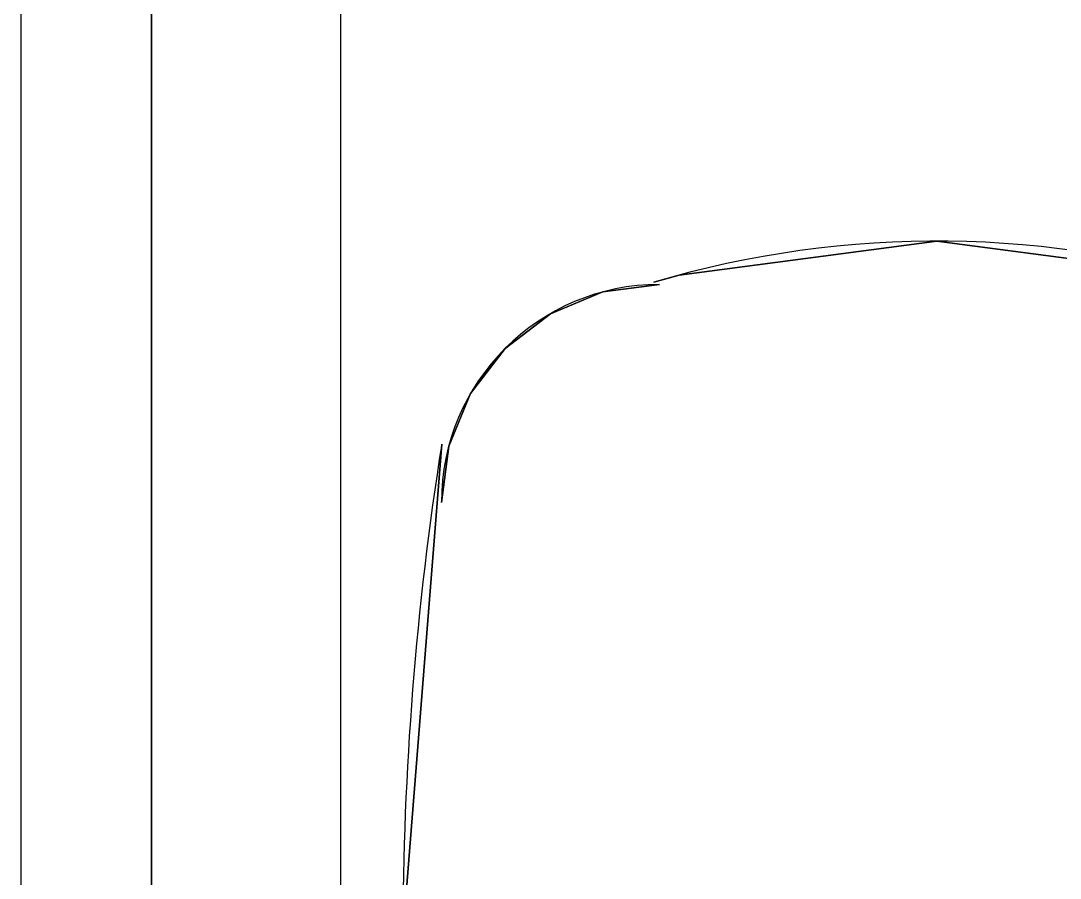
# Model space of a CAD drawing. Header units: millimetres. Extents: x -58291 to 85267, y -25390 to 74943.
# Drawn here: x -5342.8 to -4985.3, y 52175.8 to 52470.8 of the extents above; entities that cross this region are included whole.
import ezdxf

# ---------------------------------------------------------------- set-up
doc = ezdxf.new("R2010")
doc.units = ezdxf.units.MM
doc.layers.add('Basement 01 - Walls', color=3, linetype='Continuous')
doc.layers.add('SANITARY', color=4, linetype='Continuous')

msp = doc.modelspace()

# ---------------------------------------------------------------- linework, layer by layer
at = {"layer": 'Basement 01 - Walls', "color": 3, "linetype": 'Continuous', "lineweight": -3}
for p, q in [((-5342.8, 52975.72, -4600), (-5342.8, 47575.73, -4600)), ((-5232.8, 52975.72, -4600), (-5232.8, 47575.73, -4600))]:
    msp.add_line(p, q, dxfattribs=at)
at = {"layer": 'SANITARY', "linetype": 'Continuous'}
for p, q in [((-5297.82, 50980.83), (-5297.82, 52780.83)), ((-5297.82, 50980.83), (-5297.82, 52780.83)), ((-5297.82, 52780.83, 880), (-5297.82, 50980.83, 880)), ((-5297.82, 50980.83), (-5297.82, 52780.83)), ((-5297.82, 52780.83, 880), (-5297.82, 50980.83, 880)), ((-5297.82, 52780.83, 880), (-5297.82, 50980.83, 880)), ((-5297.82, 50980.83), (-5297.82, 52780.83)), ((-5116.34, 52383.36, 880), (-5027.69, 52395.03, 880)), ((-5027.69, 52395.03, 750), (-5116.34, 52383.36, 750)), ((-5027.69, 52395.03, 750), (-5116.34, 52383.36, 750)), ((-5116.34, 52383.36, 880), (-5027.69, 52395.03, 880)), ((-5027.69, 52395.03, 750), (-5116.34, 52383.36, 750)), ((-5116.34, 52383.36, 880), (-5027.69, 52395.03, 880)), ((-5027.69, 52395.03, 750), (-5116.34, 52383.36, 750)), ((-5116.34, 52383.36, 880), (-5027.69, 52395.03, 880)), ((-5116.34, 52383.36, 880), (-5027.69, 52395.03, 880)), ((-5027.69, 52395.03, 750), (-5116.34, 52383.36, 750)), ((-5116.34, 52383.36, 880), (-5027.69, 52395.03, 880)), ((-5027.69, 52395.03, 750), (-5116.34, 52383.36, 750)), ((-5116.34, 52383.36, 880), (-5027.69, 52395.03, 880)), ((-5027.69, 52395.03, 750), (-5116.34, 52383.36, 750)), ((-5027.69, 52395.03, 750), (-5116.34, 52383.36, 750)), ((-5116.34, 52383.36, 880), (-5027.69, 52395.03, 880)), ((-5027.69, 52395.03, 750), (-5116.34, 52383.36, 750)), ((-5116.34, 52383.36, 880), (-5027.69, 52395.03, 880)), ((-5027.69, 52395.03, 750), (-5116.34, 52383.36, 750)), ((-5116.34, 52383.36, 880), (-5027.69, 52395.03, 880)), ((-5027.69, 52395.03, 880), (-5027.69, 52395.03, 750)), ((-5027.69, 52395.03, 750), (-5027.69, 52395.03, 880)), ((-5027.69, 52395.03, 880), (-4939.05, 52383.36, 880)), ((-5027.69, 52395.03, 750), (-5027.69, 52395.03, 750)), ((-4939.05, 52383.36, 750), (-5027.69, 52395.03, 750)), ((-5027.69, 52395.03, 880), (-5027.69, 52395.03, 750)), ((-5027.69, 52395.03, 750), (-5027.69, 52395.03, 880)), ((-5027.69, 52395.03, 750), (-5027.69, 52395.03, 750)), ((-4939.05, 52383.36, 750), (-5027.69, 52395.03, 750)), ((-5027.69, 52395.03, 880), (-4939.05, 52383.36, 880)), ((-5027.69, 52395.03, 880), (-5027.69, 52395.03, 750)), ((-5027.69, 52395.03, 750), (-5027.69, 52395.03, 750)), ((-4939.05, 52383.36, 750), (-5027.69, 52395.03, 750)), ((-5027.69, 52395.03, 750), (-5027.69, 52395.03, 880)), ((-5027.69, 52395.03, 880), (-4939.05, 52383.36, 880)), ((-4939.05, 52383.36, 750), (-5027.69, 52395.03, 750)), ((-5027.69, 52395.03, 750), (-5027.69, 52395.03, 750)), ((-5027.69, 52395.03, 880), (-4939.05, 52383.36, 880)), ((-5027.69, 52395.03, 880), (-5027.69, 52395.03, 750)), ((-5027.69, 52395.03, 750), (-5027.69, 52395.03, 880)), ((-5027.69, 52395.03, 880), (-5027.69, 52395.03, 750)), ((-5027.69, 52395.03, 750), (-5027.69, 52395.03, 880)), ((-5027.69, 52395.03, 880), (-4939.05, 52383.36, 880)), ((-5027.69, 52395.03, 750), (-5027.69, 52395.03, 750)), ((-4939.05, 52383.36, 750), (-5027.69, 52395.03, 750)), ((-5027.69, 52395.03, 750), (-5027.69, 52395.03, 750)), ((-5027.69, 52395.03, 750), (-5027.69, 52395.03, 880)), ((-4939.05, 52383.36, 750), (-5027.69, 52395.03, 750)), ((-5027.69, 52395.03, 880), (-4939.05, 52383.36, 880)), ((-5027.69, 52395.03, 880), (-5027.69, 52395.03, 750)), ((-5027.69, 52395.03, 880), (-5027.69, 52395.03, 750)), ((-5027.69, 52395.03, 750), (-5027.69, 52395.03, 880)), ((-4939.05, 52383.36, 750), (-5027.69, 52395.03, 750)), ((-5027.69, 52395.03, 750), (-5027.69, 52395.03, 750)), ((-5027.69, 52395.03, 880), (-4939.05, 52383.36, 880)), ((-5027.69, 52395.03, 750), (-5027.69, 52395.03, 880)), ((-5027.69, 52395.03, 880), (-4939.05, 52383.36, 880)), ((-5027.69, 52395.03, 880), (-5027.69, 52395.03, 750)), ((-5027.69, 52395.03, 750), (-5027.69, 52395.03, 750)), ((-4939.05, 52383.36, 750), (-5027.69, 52395.03, 750)), ((-5027.69, 52395.03, 880), (-5027.69, 52395.03, 750)), ((-5027.69, 52395.03, 880), (-4939.05, 52383.36, 880)), ((-5027.69, 52395.03, 750), (-5027.69, 52395.03, 880)), ((-4939.05, 52383.36, 750), (-5027.69, 52395.03, 750)), ((-5027.69, 52395.03, 750), (-5027.69, 52395.03, 750)), ((-5027.69, 52395.03, 880), (-5027.69, 52395.03, 750)), ((-4939.05, 52383.36, 750), (-5027.69, 52395.03, 750)), ((-5027.69, 52395.03, 880), (-4939.05, 52383.36, 880)), ((-5027.69, 52395.03, 750), (-5027.69, 52395.03, 750)), ((-5027.69, 52395.03, 750), (-5027.69, 52395.03, 880)), ((-5125.07, 52380.89, 880), (-5116.34, 52383.36, 880)), ((-5116.34, 52383.36, 750), (-5125.07, 52380.89, 750)), ((-5116.34, 52383.36, 750), (-5125.07, 52380.89, 750)), ((-5125.07, 52380.89, 880), (-5116.34, 52383.36, 880)), ((-5125.07, 52380.89, 880), (-5116.34, 52383.36, 880)), ((-5116.34, 52383.36, 750), (-5125.07, 52380.89, 750)), ((-5125.07, 52380.89, 880), (-5116.34, 52383.36, 880)), ((-5116.34, 52383.36, 750), (-5125.07, 52380.89, 750)), ((-5125.07, 52380.89, 880), (-5116.34, 52383.36, 880)), ((-5116.34, 52383.36, 750), (-5125.07, 52380.89, 750)), ((-5116.34, 52383.36, 750), (-5125.07, 52380.89, 750)), ((-5125.07, 52380.89, 880), (-5116.34, 52383.36, 880)), ((-5116.34, 52383.36, 750), (-5125.07, 52380.89, 750)), ((-5125.07, 52380.89, 880), (-5116.34, 52383.36, 880)), ((-5125.07, 52380.89, 880), (-5116.34, 52383.36, 880)), ((-5116.34, 52383.36, 750), (-5125.07, 52380.89, 750)), ((-5116.34, 52383.36, 750), (-5125.07, 52380.89, 750)), ((-5125.07, 52380.89, 880), (-5116.34, 52383.36, 880)), ((-5125.07, 52380.89, 880), (-5116.34, 52383.36, 880)), ((-5116.34, 52383.36, 750), (-5125.07, 52380.89, 750)), ((-5125.07, 52380.89, 750), (-5125.07, 52380.89, 880)), ((-5125.07, 52380.89, 750), (-5125.07, 52380.89, 880)), ((-5125.07, 52380.89, 750), (-5125.07, 52380.89, 880)), ((-5125.07, 52380.89, 750), (-5125.07, 52380.89, 880)), ((-5125.07, 52380.89, 750), (-5125.07, 52380.89, 880)), ((-5125.07, 52380.89, 750), (-5125.07, 52380.89, 880)), ((-5125.07, 52380.89, 750), (-5125.07, 52380.89, 880)), ((-5125.07, 52380.89, 750), (-5125.07, 52380.89, 880)), ((-5125.07, 52380.89, 750), (-5125.07, 52380.89, 880)), ((-5125.07, 52380.89, 750), (-5125.07, 52380.89, 880)), ((-5116.34, 52383.36, 750), (-5116.34, 52383.36, 880)), ((-5116.34, 52383.36, 880), (-5116.34, 52383.36, 750)), ((-5116.34, 52383.36, 750), (-5116.34, 52383.36, 750)), ((-5116.34, 52383.36, 750), (-5116.34, 52383.36, 880)), ((-5116.34, 52383.36, 880), (-5116.34, 52383.36, 750)), ((-5116.34, 52383.36, 750), (-5116.34, 52383.36, 750)), ((-5116.34, 52383.36, 880), (-5116.34, 52383.36, 750)), ((-5116.34, 52383.36, 750), (-5116.34, 52383.36, 880)), ((-5116.34, 52383.36, 750), (-5116.34, 52383.36, 750)), ((-5116.34, 52383.36, 750), (-5116.34, 52383.36, 880)), ((-5116.34, 52383.36, 750), (-5116.34, 52383.36, 750)), ((-5116.34, 52383.36, 880), (-5116.34, 52383.36, 750)), ((-5116.34, 52383.36, 750), (-5116.34, 52383.36, 880)), ((-5116.34, 52383.36, 750), (-5116.34, 52383.36, 750)), ((-5116.34, 52383.36, 880), (-5116.34, 52383.36, 750)), ((-5116.34, 52383.36, 880), (-5116.34, 52383.36, 750)), ((-5116.34, 52383.36, 750), (-5116.34, 52383.36, 750)), ((-5116.34, 52383.36, 750), (-5116.34, 52383.36, 880)), ((-5116.34, 52383.36, 880), (-5116.34, 52383.36, 750)), ((-5116.34, 52383.36, 750), (-5116.34, 52383.36, 750)), ((-5116.34, 52383.36, 750), (-5116.34, 52383.36, 880)), ((-5116.34, 52383.36, 880), (-5116.34, 52383.36, 750)), ((-5116.34, 52383.36, 750), (-5116.34, 52383.36, 880)), ((-5116.34, 52383.36, 750), (-5116.34, 52383.36, 750)), ((-5116.34, 52383.36, 750), (-5116.34, 52383.36, 880)), ((-5116.34, 52383.36, 750), (-5116.34, 52383.36, 750)), ((-5116.34, 52383.36, 880), (-5116.34, 52383.36, 750)), ((-5116.34, 52383.36, 750), (-5116.34, 52383.36, 880)), ((-5116.34, 52383.36, 880), (-5116.34, 52383.36, 750)), ((-5116.34, 52383.36, 750), (-5116.34, 52383.36, 750)), ((-5142.53, 52377.55, 750), (-5160.62, 52370.06, 750)), ((-5160.62, 52370.06, 880), (-5142.53, 52377.55, 880)), ((-5142.53, 52377.55, 750), (-5160.62, 52370.06, 750)), ((-5160.62, 52370.06, 880), (-5142.53, 52377.55, 880)), ((-5160.62, 52370.06, 880), (-5142.53, 52377.55, 880)), ((-5142.53, 52377.55, 750), (-5160.62, 52370.06, 750)), ((-5142.53, 52377.55, 750), (-5160.62, 52370.06, 750)), ((-5160.62, 52370.06, 880), (-5142.53, 52377.55, 880)), ((-5160.62, 52370.06, 880), (-5142.53, 52377.55, 880)), ((-5142.53, 52377.55, 750), (-5160.62, 52370.06, 750)), ((-5142.53, 52377.55, 750), (-5160.62, 52370.06, 750)), ((-5160.62, 52370.06, 880), (-5142.53, 52377.55, 880)), ((-5160.62, 52370.06, 880), (-5142.53, 52377.55, 880)), ((-5142.53, 52377.55, 750), (-5160.62, 52370.06, 750)), ((-5160.62, 52370.06, 880), (-5142.53, 52377.55, 880)), ((-5142.53, 52377.55, 750), (-5160.62, 52370.06, 750)), ((-5160.62, 52370.06, 880), (-5142.53, 52377.55, 880)), ((-5142.53, 52377.55, 750), (-5160.62, 52370.06, 750)), ((-5160.62, 52370.06, 880), (-5142.53, 52377.55, 880)), ((-5142.53, 52377.55, 750), (-5160.62, 52370.06, 750)), ((-5142.53, 52377.55, 880), (-5123.12, 52380.11, 880)), ((-5123.12, 52380.11, 750), (-5142.53, 52377.55, 750)), ((-5142.53, 52377.55, 880), (-5123.12, 52380.11, 880)), ((-5142.53, 52377.55, 880), (-5123.12, 52380.11, 880)), ((-5123.12, 52380.11, 750), (-5142.53, 52377.55, 750)), ((-5123.12, 52380.11, 750), (-5142.53, 52377.55, 750)), ((-5142.53, 52377.55, 880), (-5123.12, 52380.11, 880)), ((-5142.53, 52377.55, 880), (-5123.12, 52380.11, 880)), ((-5123.12, 52380.11, 750), (-5142.53, 52377.55, 750)), ((-5123.12, 52380.11, 750), (-5142.53, 52377.55, 750)), ((-5142.53, 52377.55, 880), (-5123.12, 52380.11, 880)), ((-5142.53, 52377.55, 880), (-5123.12, 52380.11, 880)), ((-5123.12, 52380.11, 750), (-5142.53, 52377.55, 750)), ((-5123.12, 52380.11, 750), (-5142.53, 52377.55, 750)), ((-5123.12, 52380.11, 750), (-5142.53, 52377.55, 750)), ((-5142.53, 52377.55, 880), (-5123.12, 52380.11, 880)), ((-5142.53, 52377.55, 880), (-5123.12, 52380.11, 880)), ((-5123.12, 52380.11, 750), (-5142.53, 52377.55, 750)), ((-5123.12, 52380.11, 750), (-5142.53, 52377.55, 750)), ((-5142.53, 52377.55, 880), (-5123.12, 52380.11, 880)), ((-5142.53, 52377.55, 750), (-5142.53, 52377.55, 880)), ((-5142.53, 52377.55, 880), (-5142.53, 52377.55, 750)), ((-5142.53, 52377.55, 750), (-5142.53, 52377.55, 750)), ((-5142.53, 52377.55, 880), (-5142.53, 52377.55, 750)), ((-5142.53, 52377.55, 750), (-5142.53, 52377.55, 880)), ((-5142.53, 52377.55, 750), (-5142.53, 52377.55, 750)), ((-5142.53, 52377.55, 750), (-5142.53, 52377.55, 880)), ((-5142.53, 52377.55, 880), (-5142.53, 52377.55, 750)), ((-5142.53, 52377.55, 750), (-5142.53, 52377.55, 750)), ((-5142.53, 52377.55, 880), (-5142.53, 52377.55, 750)), ((-5142.53, 52377.55, 750), (-5142.53, 52377.55, 880)), ((-5142.53, 52377.55, 750), (-5142.53, 52377.55, 750)), ((-5142.53, 52377.55, 750), (-5142.53, 52377.55, 750)), ((-5142.53, 52377.55, 880), (-5142.53, 52377.55, 750)), ((-5142.53, 52377.55, 750), (-5142.53, 52377.55, 880)), ((-5142.53, 52377.55, 750), (-5142.53, 52377.55, 880)), ((-5142.53, 52377.55, 880), (-5142.53, 52377.55, 750)), ((-5142.53, 52377.55, 750), (-5142.53, 52377.55, 750)), ((-5142.53, 52377.55, 750), (-5142.53, 52377.55, 750)), ((-5142.53, 52377.55, 750), (-5142.53, 52377.55, 880)), ((-5142.53, 52377.55, 880), (-5142.53, 52377.55, 750)), ((-5142.53, 52377.55, 750), (-5142.53, 52377.55, 880)), ((-5142.53, 52377.55, 880), (-5142.53, 52377.55, 750)), ((-5142.53, 52377.55, 750), (-5142.53, 52377.55, 750)), ((-5142.53, 52377.55, 750), (-5142.53, 52377.55, 880)), ((-5142.53, 52377.55, 880), (-5142.53, 52377.55, 750)), ((-5142.53, 52377.55, 750), (-5142.53, 52377.55, 750)), ((-5142.53, 52377.55, 880), (-5142.53, 52377.55, 750)), ((-5142.53, 52377.55, 750), (-5142.53, 52377.55, 880)), ((-5142.53, 52377.55, 750), (-5142.53, 52377.55, 750)), ((-5123.12, 52380.11, 880), (-5123.12, 52380.11, 750)), ((-5123.12, 52380.11, 750), (-5123.12, 52380.11, 750)), ((-5123.12, 52380.11, 750), (-5123.12, 52380.11, 750)), ((-5123.12, 52380.11, 880), (-5123.12, 52380.11, 750)), ((-5123.12, 52380.11, 750), (-5123.12, 52380.11, 750)), ((-5123.12, 52380.11, 880), (-5123.12, 52380.11, 750)), ((-5123.12, 52380.11, 750), (-5123.12, 52380.11, 750)), ((-5123.12, 52380.11, 880), (-5123.12, 52380.11, 750)), ((-5123.12, 52380.11, 750), (-5123.12, 52380.11, 750)), ((-5123.12, 52380.11, 880), (-5123.12, 52380.11, 750)), ((-5123.12, 52380.11, 750), (-5123.12, 52380.11, 750)), ((-5123.12, 52380.11, 880), (-5123.12, 52380.11, 750)), ((-5123.12, 52380.11, 750), (-5123.12, 52380.11, 750)), ((-5123.12, 52380.11, 880), (-5123.12, 52380.11, 750)), ((-5123.12, 52380.11, 750), (-5123.12, 52380.11, 750)), ((-5123.12, 52380.11, 880), (-5123.12, 52380.11, 750)), ((-5123.12, 52380.11, 750), (-5123.12, 52380.11, 750)), ((-5123.12, 52380.11, 880), (-5123.12, 52380.11, 750)), ((-5123.12, 52380.11, 880), (-5123.12, 52380.11, 750)), ((-5123.12, 52380.11, 750), (-5123.12, 52380.11, 750)), ((-5160.62, 52370.06, 750), (-5176.15, 52358.14, 750)), ((-5176.15, 52358.14, 880), (-5160.62, 52370.06, 880)), ((-5176.15, 52358.14, 880), (-5160.62, 52370.06, 880)), ((-5160.62, 52370.06, 750), (-5176.15, 52358.14, 750)), ((-5176.15, 52358.14, 880), (-5160.62, 52370.06, 880)), ((-5160.62, 52370.06, 750), (-5176.15, 52358.14, 750)), ((-5176.15, 52358.14, 880), (-5160.62, 52370.06, 880)), ((-5160.62, 52370.06, 750), (-5176.15, 52358.14, 750)), ((-5176.15, 52358.14, 880), (-5160.62, 52370.06, 880)), ((-5176.15, 52358.14, 880), (-5160.62, 52370.06, 880)), ((-5160.62, 52370.06, 750), (-5176.15, 52358.14, 750)), ((-5176.15, 52358.14, 880), (-5160.62, 52370.06, 880)), ((-5160.62, 52370.06, 750), (-5176.15, 52358.14, 750)), ((-5160.62, 52370.06, 750), (-5176.15, 52358.14, 750)), ((-5176.15, 52358.14, 880), (-5160.62, 52370.06, 880)), ((-5176.15, 52358.14, 880), (-5160.62, 52370.06, 880)), ((-5160.62, 52370.06, 750), (-5176.15, 52358.14, 750)), ((-5160.62, 52370.06, 750), (-5176.15, 52358.14, 750)), ((-5160.62, 52370.06, 750), (-5176.15, 52358.14, 750)), ((-5176.15, 52358.14, 880), (-5160.62, 52370.06, 880)), ((-5160.62, 52370.06, 750), (-5160.62, 52370.06, 750)), ((-5160.62, 52370.06, 880), (-5160.62, 52370.06, 750)), ((-5160.62, 52370.06, 750), (-5160.62, 52370.06, 880)), ((-5160.62, 52370.06, 880), (-5160.62, 52370.06, 750)), ((-5160.62, 52370.06, 750), (-5160.62, 52370.06, 880)), ((-5160.62, 52370.06, 750), (-5160.62, 52370.06, 750)), ((-5160.62, 52370.06, 880), (-5160.62, 52370.06, 750)), ((-5160.62, 52370.06, 750), (-5160.62, 52370.06, 750)), ((-5160.62, 52370.06, 750), (-5160.62, 52370.06, 880)), ((-5160.62, 52370.06, 750), (-5160.62, 52370.06, 880)), ((-5160.62, 52370.06, 750), (-5160.62, 52370.06, 750)), ((-5160.62, 52370.06, 880), (-5160.62, 52370.06, 750)), ((-5160.62, 52370.06, 750), (-5160.62, 52370.06, 880)), ((-5160.62, 52370.06, 880), (-5160.62, 52370.06, 750)), ((-5160.62, 52370.06, 750), (-5160.62, 52370.06, 750)), ((-5160.62, 52370.06, 880), (-5160.62, 52370.06, 750)), ((-5160.62, 52370.06, 750), (-5160.62, 52370.06, 880)), ((-5160.62, 52370.06, 750), (-5160.62, 52370.06, 750)), ((-5160.62, 52370.06, 880), (-5160.62, 52370.06, 750)), ((-5160.62, 52370.06, 750), (-5160.62, 52370.06, 880)), ((-5160.62, 52370.06, 750), (-5160.62, 52370.06, 750)), ((-5160.62, 52370.06, 750), (-5160.62, 52370.06, 750)), ((-5160.62, 52370.06, 750), (-5160.62, 52370.06, 880)), ((-5160.62, 52370.06, 880), (-5160.62, 52370.06, 750)), ((-5160.62, 52370.06, 750), (-5160.62, 52370.06, 750)), ((-5160.62, 52370.06, 880), (-5160.62, 52370.06, 750)), ((-5160.62, 52370.06, 750), (-5160.62, 52370.06, 880)), ((-5160.62, 52370.06, 880), (-5160.62, 52370.06, 750)), ((-5160.62, 52370.06, 750), (-5160.62, 52370.06, 880)), ((-5160.62, 52370.06, 750), (-5160.62, 52370.06, 750)), ((-5176.15, 52358.14, 750), (-5188.07, 52342.61, 750)), ((-5188.07, 52342.61, 880), (-5176.15, 52358.14, 880)), ((-5176.15, 52358.14, 750), (-5188.07, 52342.61, 750)), ((-5188.07, 52342.61, 880), (-5176.15, 52358.14, 880)), ((-5176.15, 52358.14, 750), (-5188.07, 52342.61, 750)), ((-5188.07, 52342.61, 880), (-5176.15, 52358.14, 880)), ((-5176.15, 52358.14, 750), (-5188.07, 52342.61, 750)), ((-5188.07, 52342.61, 880), (-5176.15, 52358.14, 880)), ((-5176.15, 52358.14, 750), (-5188.07, 52342.61, 750)), ((-5188.07, 52342.61, 880), (-5176.15, 52358.14, 880)), ((-5176.15, 52358.14, 750), (-5188.07, 52342.61, 750)), ((-5188.07, 52342.61, 880), (-5176.15, 52358.14, 880)), ((-5176.15, 52358.14, 750), (-5188.07, 52342.61, 750)), ((-5188.07, 52342.61, 880), (-5176.15, 52358.14, 880)), ((-5188.07, 52342.61, 880), (-5176.15, 52358.14, 880)), ((-5176.15, 52358.14, 750), (-5188.07, 52342.61, 750)), ((-5176.15, 52358.14, 750), (-5188.07, 52342.61, 750)), ((-5188.07, 52342.61, 880), (-5176.15, 52358.14, 880)), ((-5176.15, 52358.14, 750), (-5188.07, 52342.61, 750)), ((-5188.07, 52342.61, 880), (-5176.15, 52358.14, 880)), ((-5176.15, 52358.14, 880), (-5176.15, 52358.14, 750)), ((-5176.15, 52358.14, 750), (-5176.15, 52358.14, 880)), ((-5176.15, 52358.14, 750), (-5176.15, 52358.14, 750)), ((-5176.15, 52358.14, 750), (-5176.15, 52358.14, 880)), ((-5176.15, 52358.14, 750), (-5176.15, 52358.14, 750)), ((-5176.15, 52358.14, 880), (-5176.15, 52358.14, 750)), ((-5176.15, 52358.14, 750), (-5176.15, 52358.14, 750)), ((-5176.15, 52358.14, 880), (-5176.15, 52358.14, 750)), ((-5176.15, 52358.14, 750), (-5176.15, 52358.14, 880)), ((-5176.15, 52358.14, 750), (-5176.15, 52358.14, 880)), ((-5176.15, 52358.14, 880), (-5176.15, 52358.14, 750)), ((-5176.15, 52358.14, 750), (-5176.15, 52358.14, 750)), ((-5176.15, 52358.14, 750), (-5176.15, 52358.14, 750)), ((-5176.15, 52358.14, 880), (-5176.15, 52358.14, 750)), ((-5176.15, 52358.14, 750), (-5176.15, 52358.14, 880)), ((-5176.15, 52358.14, 750), (-5176.15, 52358.14, 880)), ((-5176.15, 52358.14, 880), (-5176.15, 52358.14, 750)), ((-5176.15, 52358.14, 750), (-5176.15, 52358.14, 750)), ((-5176.15, 52358.14, 750), (-5176.15, 52358.14, 880)), ((-5176.15, 52358.14, 750), (-5176.15, 52358.14, 750)), ((-5176.15, 52358.14, 880), (-5176.15, 52358.14, 750)), ((-5176.15, 52358.14, 750), (-5176.15, 52358.14, 880)), ((-5176.15, 52358.14, 880), (-5176.15, 52358.14, 750)), ((-5176.15, 52358.14, 750), (-5176.15, 52358.14, 750)), ((-5176.15, 52358.14, 750), (-5176.15, 52358.14, 750)), ((-5176.15, 52358.14, 880), (-5176.15, 52358.14, 750)), ((-5176.15, 52358.14, 750), (-5176.15, 52358.14, 880)), ((-5176.15, 52358.14, 750), (-5176.15, 52358.14, 750)), ((-5176.15, 52358.14, 880), (-5176.15, 52358.14, 750)), ((-5176.15, 52358.14, 750), (-5176.15, 52358.14, 880)), ((-5195.56, 52324.52, 880), (-5188.07, 52342.61, 880)), ((-5188.07, 52342.61, 750), (-5195.56, 52324.52, 750)), ((-5188.07, 52342.61, 750), (-5195.56, 52324.52, 750)), ((-5195.56, 52324.52, 880), (-5188.07, 52342.61, 880)), ((-5188.07, 52342.61, 750), (-5195.56, 52324.52, 750)), ((-5195.56, 52324.52, 880), (-5188.07, 52342.61, 880)), ((-5195.56, 52324.52, 880), (-5188.07, 52342.61, 880)), ((-5195.56, 52324.52, 880), (-5188.07, 52342.61, 880)), ((-5188.07, 52342.61, 750), (-5195.56, 52324.52, 750)), ((-5195.56, 52324.52, 880), (-5188.07, 52342.61, 880)), ((-5188.07, 52342.61, 750), (-5195.56, 52324.52, 750)), ((-5195.56, 52324.52, 880), (-5188.07, 52342.61, 880)), ((-5188.07, 52342.61, 750), (-5195.56, 52324.52, 750)), ((-5195.56, 52324.52, 880), (-5188.07, 52342.61, 880)), ((-5195.56, 52324.52, 880), (-5188.07, 52342.61, 880)), ((-5188.07, 52342.61, 750), (-5195.56, 52324.52, 750)), ((-5188.07, 52342.61, 750), (-5195.56, 52324.52, 750)), ((-5195.56, 52324.52, 880), (-5188.07, 52342.61, 880)), ((-5188.07, 52342.61, 750), (-5195.56, 52324.52, 750)), ((-5188.07, 52342.61, 750), (-5195.56, 52324.52, 750)), ((-5188.07, 52342.61, 750), (-5188.07, 52342.61, 880)), ((-5188.07, 52342.61, 880), (-5188.07, 52342.61, 750)), ((-5188.07, 52342.61, 750), (-5188.07, 52342.61, 750)), ((-5188.07, 52342.61, 750), (-5188.07, 52342.61, 750)), ((-5188.07, 52342.61, 880), (-5188.07, 52342.61, 750)), ((-5188.07, 52342.61, 750), (-5188.07, 52342.61, 880)), ((-5188.07, 52342.61, 750), (-5188.07, 52342.61, 880)), ((-5188.07, 52342.61, 750), (-5188.07, 52342.61, 750)), ((-5188.07, 52342.61, 880), (-5188.07, 52342.61, 750)), ((-5188.07, 52342.61, 750), (-5188.07, 52342.61, 880)), ((-5188.07, 52342.61, 750), (-5188.07, 52342.61, 750)), ((-5188.07, 52342.61, 880), (-5188.07, 52342.61, 750)), ((-5188.07, 52342.61, 750), (-5188.07, 52342.61, 750)), ((-5188.07, 52342.61, 880), (-5188.07, 52342.61, 750)), ((-5188.07, 52342.61, 750), (-5188.07, 52342.61, 880)), ((-5188.07, 52342.61, 750), (-5188.07, 52342.61, 750)), ((-5188.07, 52342.61, 880), (-5188.07, 52342.61, 750)), ((-5188.07, 52342.61, 750), (-5188.07, 52342.61, 880)), ((-5188.07, 52342.61, 880), (-5188.07, 52342.61, 750)), ((-5188.07, 52342.61, 750), (-5188.07, 52342.61, 880)), ((-5188.07, 52342.61, 750), (-5188.07, 52342.61, 750)), ((-5188.07, 52342.61, 750), (-5188.07, 52342.61, 750)), ((-5188.07, 52342.61, 750), (-5188.07, 52342.61, 880)), ((-5188.07, 52342.61, 880), (-5188.07, 52342.61, 750)), ((-5188.07, 52342.61, 880), (-5188.07, 52342.61, 750)), ((-5188.07, 52342.61, 750), (-5188.07, 52342.61, 750)), ((-5188.07, 52342.61, 750), (-5188.07, 52342.61, 880)), ((-5188.07, 52342.61, 750), (-5188.07, 52342.61, 880)), ((-5188.07, 52342.61, 750), (-5188.07, 52342.61, 750)), ((-5188.07, 52342.61, 880), (-5188.07, 52342.61, 750)), ((-5211.36, 52155.83, 880), (-5198.01, 52325.21, 880)), ((-5198.01, 52325.21, 750), (-5211.36, 52155.83, 750)), ((-5211.36, 52155.83, 880), (-5198.01, 52325.21, 880)), ((-5198.01, 52325.21, 750), (-5211.36, 52155.83, 750)), ((-5198.01, 52325.21, 750), (-5211.36, 52155.83, 750)), ((-5211.36, 52155.83, 880), (-5198.01, 52325.21, 880)), ((-5198.01, 52325.21, 750), (-5211.36, 52155.83, 750)), ((-5211.36, 52155.83, 880), (-5198.01, 52325.21, 880)), ((-5211.36, 52155.83, 880), (-5198.01, 52325.21, 880)), ((-5198.01, 52325.21, 750), (-5211.36, 52155.83, 750)), ((-5211.36, 52155.83, 880), (-5198.01, 52325.21, 880)), ((-5198.01, 52325.21, 750), (-5211.36, 52155.83, 750)), ((-5198.01, 52325.21, 750), (-5211.36, 52155.83, 750)), ((-5211.36, 52155.83, 880), (-5198.01, 52325.21, 880)), ((-5211.36, 52155.83, 880), (-5198.01, 52325.21, 880)), ((-5198.01, 52325.21, 750), (-5211.36, 52155.83, 750)), ((-5198.01, 52325.21, 750), (-5211.36, 52155.83, 750)), ((-5211.36, 52155.83, 880), (-5198.01, 52325.21, 880)), ((-5198.01, 52325.21, 750), (-5211.36, 52155.83, 750)), ((-5211.36, 52155.83, 880), (-5198.01, 52325.21, 880)), ((-5195.56, 52324.52, 750), (-5198.12, 52305.11, 750)), ((-5198.12, 52305.11, 880), (-5195.56, 52324.52, 880)), ((-5198.12, 52305.11, 880), (-5195.56, 52324.52, 880)), ((-5195.56, 52324.52, 750), (-5198.12, 52305.11, 750)), ((-5198.12, 52305.11, 880), (-5195.56, 52324.52, 880)), ((-5195.56, 52324.52, 750), (-5198.12, 52305.11, 750)), ((-5198.12, 52305.11, 880), (-5195.56, 52324.52, 880)), ((-5195.56, 52324.52, 750), (-5198.12, 52305.11, 750)), ((-5195.56, 52324.52, 750), (-5198.12, 52305.11, 750)), ((-5198.12, 52305.11, 880), (-5195.56, 52324.52, 880)), ((-5195.56, 52324.52, 750), (-5198.12, 52305.11, 750)), ((-5195.56, 52324.52, 750), (-5198.12, 52305.11, 750)), ((-5198.12, 52305.11, 880), (-5195.56, 52324.52, 880)), ((-5198.12, 52305.11, 880), (-5195.56, 52324.52, 880)), ((-5195.56, 52324.52, 750), (-5198.12, 52305.11, 750)), ((-5195.56, 52324.52, 750), (-5198.12, 52305.11, 750)), ((-5198.12, 52305.11, 880), (-5195.56, 52324.52, 880)), ((-5195.56, 52324.52, 750), (-5198.12, 52305.11, 750)), ((-5198.12, 52305.11, 880), (-5195.56, 52324.52, 880)), ((-5198.12, 52305.11, 880), (-5195.56, 52324.52, 880)), ((-5198.01, 52325.21, 750), (-5198.01, 52325.21, 750)), ((-5198.01, 52325.21, 880), (-5198.01, 52325.21, 750)), ((-5198.01, 52325.21, 880), (-5198.01, 52325.21, 750)), ((-5198.01, 52325.21, 750), (-5198.01, 52325.21, 750)), ((-5198.01, 52325.21, 880), (-5198.01, 52325.21, 750)), ((-5198.01, 52325.21, 750), (-5198.01, 52325.21, 750)), ((-5198.01, 52325.21, 880), (-5198.01, 52325.21, 750)), ((-5198.01, 52325.21, 750), (-5198.01, 52325.21, 750)), ((-5198.01, 52325.21, 750), (-5198.01, 52325.21, 750)), ((-5198.01, 52325.21, 880), (-5198.01, 52325.21, 750)), ((-5198.01, 52325.21, 750), (-5198.01, 52325.21, 750)), ((-5198.01, 52325.21, 880), (-5198.01, 52325.21, 750)), ((-5198.01, 52325.21, 750), (-5198.01, 52325.21, 750)), ((-5198.01, 52325.21, 880), (-5198.01, 52325.21, 750)), ((-5198.01, 52325.21, 750), (-5198.01, 52325.21, 750)), ((-5198.01, 52325.21, 880), (-5198.01, 52325.21, 750)), ((-5198.01, 52325.21, 880), (-5198.01, 52325.21, 750)), ((-5198.01, 52325.21, 750), (-5198.01, 52325.21, 750)), ((-5198.01, 52325.21, 750), (-5198.01, 52325.21, 750)), ((-5198.01, 52325.21, 880), (-5198.01, 52325.21, 750)), ((-5195.56, 52324.52, 880), (-5195.56, 52324.52, 750)), ((-5195.56, 52324.52, 750), (-5195.56, 52324.52, 750)), ((-5195.56, 52324.52, 750), (-5195.56, 52324.52, 880)), ((-5195.56, 52324.52, 880), (-5195.56, 52324.52, 750)), ((-5195.56, 52324.52, 750), (-5195.56, 52324.52, 750)), ((-5195.56, 52324.52, 750), (-5195.56, 52324.52, 880)), ((-5195.56, 52324.52, 750), (-5195.56, 52324.52, 750)), ((-5195.56, 52324.52, 880), (-5195.56, 52324.52, 750)), ((-5195.56, 52324.52, 750), (-5195.56, 52324.52, 880)), ((-5195.56, 52324.52, 750), (-5195.56, 52324.52, 750)), ((-5195.56, 52324.52, 750), (-5195.56, 52324.52, 880)), ((-5195.56, 52324.52, 880), (-5195.56, 52324.52, 750)), ((-5195.56, 52324.52, 880), (-5195.56, 52324.52, 750)), ((-5195.56, 52324.52, 750), (-5195.56, 52324.52, 750)), ((-5195.56, 52324.52, 880), (-5195.56, 52324.52, 750)), ((-5195.56, 52324.52, 750), (-5195.56, 52324.52, 750)), ((-5195.56, 52324.52, 750), (-5195.56, 52324.52, 880)), ((-5195.56, 52324.52, 880), (-5195.56, 52324.52, 750)), ((-5195.56, 52324.52, 750), (-5195.56, 52324.52, 750)), ((-5195.56, 52324.52, 750), (-5195.56, 52324.52, 880)), ((-5195.56, 52324.52, 750), (-5195.56, 52324.52, 880)), ((-5195.56, 52324.52, 750), (-5195.56, 52324.52, 750)), ((-5195.56, 52324.52, 880), (-5195.56, 52324.52, 750)), ((-5195.56, 52324.52, 750), (-5195.56, 52324.52, 880)), ((-5195.56, 52324.52, 750), (-5195.56, 52324.52, 750)), ((-5195.56, 52324.52, 880), (-5195.56, 52324.52, 750)), ((-5195.56, 52324.52, 750), (-5195.56, 52324.52, 880)), ((-5195.56, 52324.52, 750), (-5195.56, 52324.52, 750)), ((-5195.56, 52324.52, 880), (-5195.56, 52324.52, 750)), ((-5195.56, 52324.52, 750), (-5195.56, 52324.52, 880)), ((-5198.12, 52305.11, 750), (-5198.12, 52305.11, 880)), ((-5198.12, 52305.11, 750), (-5198.12, 52305.11, 880)), ((-5198.12, 52305.11, 750), (-5198.12, 52305.11, 880)), ((-5198.12, 52305.11, 750), (-5198.12, 52305.11, 880)), ((-5198.12, 52305.11, 750), (-5198.12, 52305.11, 880)), ((-5198.12, 52305.11, 750), (-5198.12, 52305.11, 880)), ((-5198.12, 52305.11, 750), (-5198.12, 52305.11, 880)), ((-5198.12, 52305.11, 750), (-5198.12, 52305.11, 880)), ((-5198.12, 52305.11, 750), (-5198.12, 52305.11, 880)), ((-5198.12, 52305.11, 750), (-5198.12, 52305.11, 880))]:
    msp.add_line(p, q, dxfattribs=at)
for centre, radius, start, end in [((-5027.69, 52052.53), 342.49, 72.1691, 106.5178), ((-5123.12, 52305.11), 75, 90, 180), ((-4130.38, 52155.83), 1080.98, 170.98513, 189.01448)]:
    msp.add_arc(centre, radius, start, end, dxfattribs=at)

doc.saveas('drawing.dxf')
